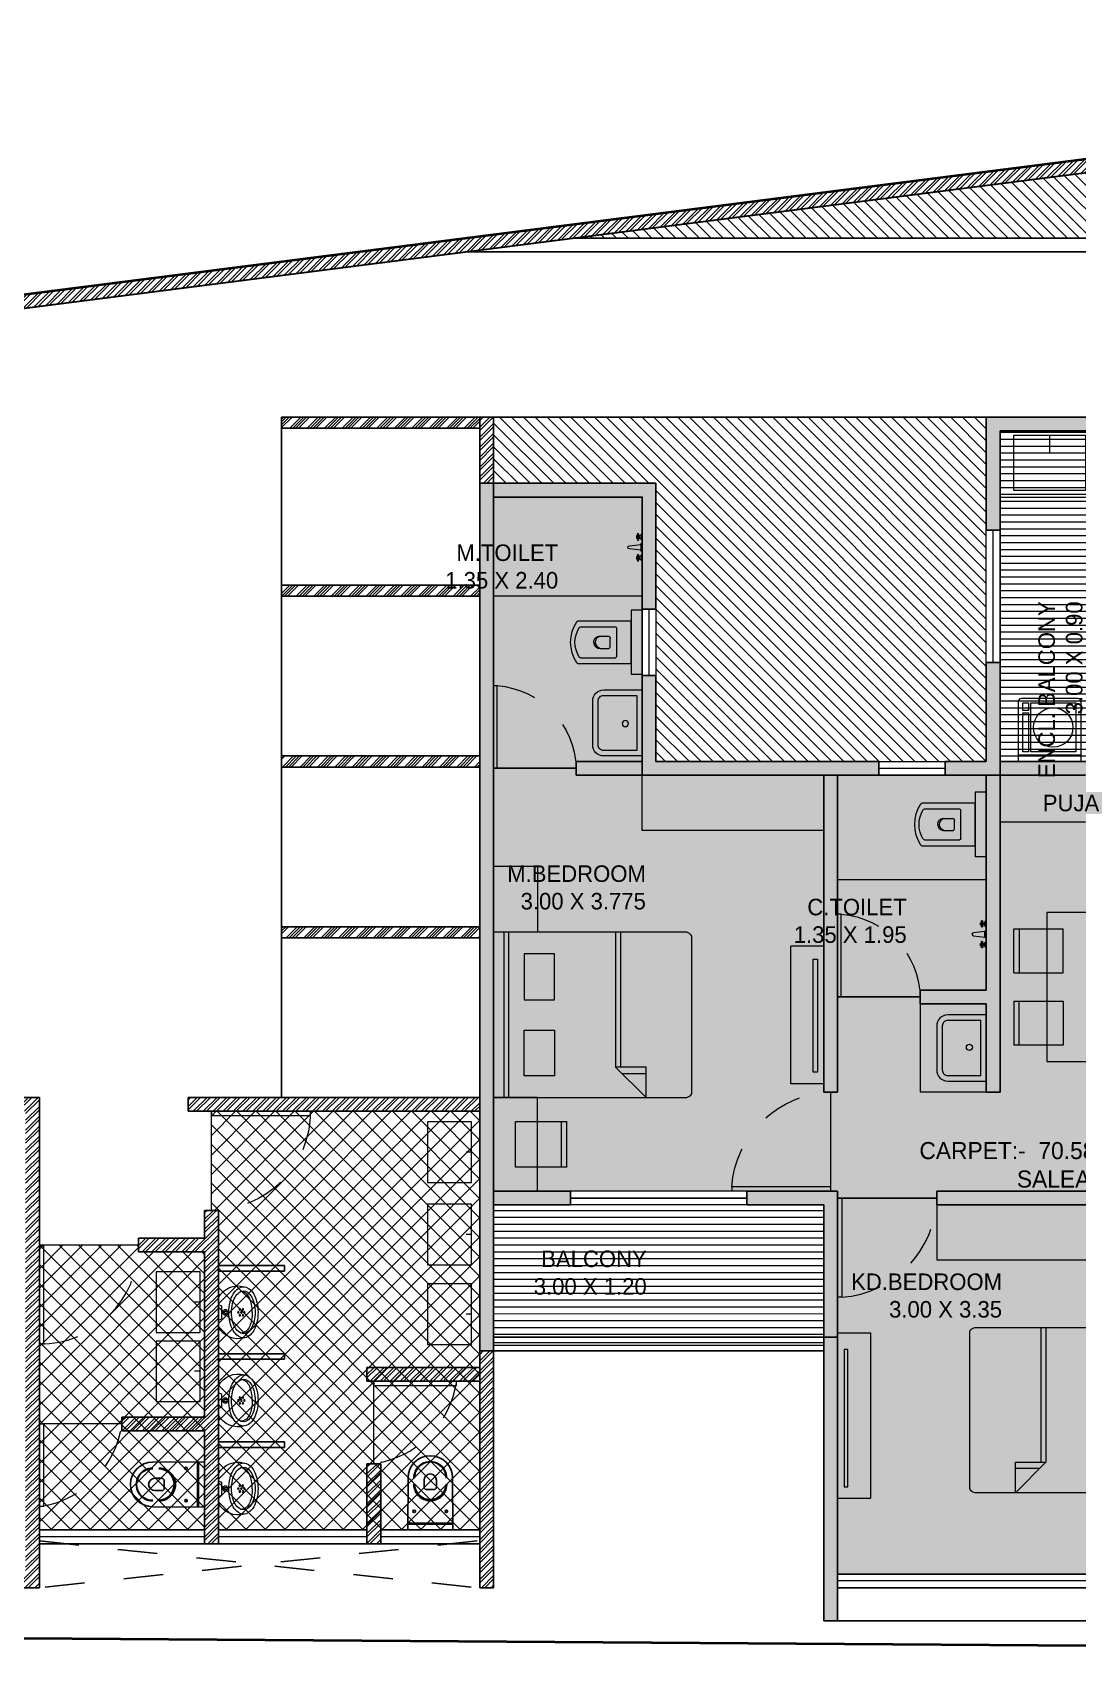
# Model space of a CAD drawing. Header units: metres. Extents: x 494 to 1845, y -666 to 1061.
# Drawn here: x 1739.005 to 1741.652, y 250.124 to 254.24 of the extents above; entities that cross this region are included whole.
import ezdxf

# ---------------------------------------------------------------- set-up
doc = ezdxf.new("R2010")
doc.units = ezdxf.units.M
doc.header["$MEASUREMENT"] = 0
for name, pattern in [('1', [0]), ('141011 - Typical Flr Plans -1 - 1.5 & 1-2 BHK_ Kolshet Namrata1$0$HIDDEN', [0.375, 0.25, -0.125]), ('ACAD_ISO02W100', [15, 12, -3]), ('DASHED2', [0.375, 0.25, -0.125])]:
    doc.linetypes.add(name, pattern=pattern)
for name, color, linetype, lineweight in [('01 WALL', 7, 'Continuous', 25), ('A-Furniture', 8, 'Continuous', 13), ('A-Wall Hatch', 8, 'Continuous', 9), ('VDA-DOOR', 23, 'Continuous', 5), ('VDA-FURNITURE', 8, 'Continuous', 13), ('VDA-HATCH', 8, 'Continuous', 9), ('VDA-PLUMBING', 8, 'Continuous', 13), ('VDA-RAILING', 25, 'Continuous', 5), ('VDA-WALL', 250, 'Continuous', 25), ('VDA-WINDOW', 5, 'Continuous', 9), ('VDA_FURNITURE', 8, 'Continuous', 13), ('WALL BELOW', 8, 'Continuous', 9), ('window', 5, 'Continuous', 13)]:
    doc.layers.add(name, color=color, linetype=linetype, lineweight=lineweight)
for name, color, linetype in [('A-AREA', 1, 'Continuous'), ('CLOUMN GRID', 7, 'Continuous'), ('PLOT - SURVEY', 1, '1'), ('sliding', 4, '1'), ('VDA-TEXT', 250, '1'), ('VDA-WALL BELOW', 8, 'Continuous'), ('VDA_WALL BELOW', 8, '1')]:
    doc.layers.add(name, color=color, linetype=linetype)
doc.layers.add('HATCH', color=7, linetype='Continuous', true_color=0x757575)
doc.styles.add('arial', font='arial.ttf', dxfattribs={"height": 0.3})
doc.styles.get("Standard").update_dxf_attribs({"font": 'arial.ttf'})
pattern_1 = [(179.9993, (28.49362, 2.90785), (-7.6e-07, -0.0625), [])]

# ---------------------------------------------------------------- blocks, each defined once
blk = doc.blocks.new('zw$FB86')
at = {"layer": 'VDA-FURNITURE'}
for points in [[(0, 0.45), (0, 0.1, 0.414214), (0.1, 0), (0.5, 0, 0.414214), (0.6, 0.1), (0.6, 0.45)], [(0.05, 0.4), (0.05, 0.1, 0.414214), (0.1, 0.05), (0.5, 0.05, 0.414214), (0.55, 0.1), (0.55, 0.4)]]:
    blk.add_lwpolyline(points, format="xyb", close=True, dxfattribs=at)
blk.add_circle((0.294, 0.297), 0.0278, dxfattribs=at)
blk = doc.blocks.new('zw$1B49')
at = {"layer": 'VDA-FURNITURE'}
for p, q in [((0, 0), (0.072, 0)), ((0.013, 0.007), (0.059, 0.007)), ((0.026, 0.042), (0.02, 0.042)), ((0.026, 0.036), (0.02, 0.036)), ((0.048, 0.02), (0.024, 0.02)), ((0.026, 0.026), (0.026, 0.052)), ((0.026, 0.052), (0.046, 0.052)), ((0.046, 0.026), (0.026, 0.026)), ((0.046, 0.052), (0.046, 0.026)), ((0.046, 0.042), (0.052, 0.042)), ((0.046, 0.036), (0.052, 0.036)), ((0.091, 0), (0.169, 0)), ((0.117, 0.117), (0.104, 0.013)), ((0.104, 0.013), (0.156, 0.013)), ((0.156, 0.013), (0.143, 0.117)), ((0.189, 0), (0.261, 0)), ((0.202, 0.007), (0.248, 0.007)), ((0.215, 0.042), (0.209, 0.042)), ((0.215, 0.036), (0.209, 0.036)), ((0.237, 0.02), (0.212, 0.02)), ((0.215, 0.026), (0.215, 0.052)), ((0.215, 0.052), (0.235, 0.052)), ((0.235, 0.026), (0.215, 0.026)), ((0.235, 0.052), (0.235, 0.026)), ((0.235, 0.042), (0.241, 0.042)), ((0.235, 0.036), (0.241, 0.036))]:
    blk.add_line(p, q, dxfattribs=at)
for centre in [(0.013, 0.039), (0.036, 0.039), (0.059, 0.039), (0.202, 0.039), (0.225, 0.039), (0.248, 0.039)]:
    blk.add_circle(centre, 0.00728, dxfattribs=at)
for centre, radius, start, end in [((-0.01, 0.036), 0.0371, 285.2551, 344.7449), ((0.081, 0.036), 0.0371, 195.2551, 254.7449), ((0.11, -0.005), 0.0191, 106.1502, 163.8498), ((0.13, 0.117), 0.013, 0, 180), ((0.151, -0.005), 0.0191, 16.1502, 73.8498), ((0.179, 0.036), 0.0371, 285.2551, 344.7449), ((0.27, 0.036), 0.0371, 195.2551, 254.7449)]:
    blk.add_arc(centre, radius, start, end, dxfattribs=at)
blk = doc.blocks.new('zw$2702')
at = {"layer": 'VDA-FURNITURE'}
for p, q in [((0.066, 0.485), (0.55, 0.485)), ((0.55, 0), (0.55, 0.585)), ((0.65, 0.585), (0.55, 0.585)), ((0.55, 0.485), (0.55, 0.1)), ((0.65, 0), (0.65, 0.585)), ((0.089, 0.432), (0.406, 0.432)), ((0.21, 0.297), (0.211, 0.3)), ((0.21, 0.294), (0.21, 0.297)), ((0.211, 0.305), (0.213, 0.309)), ((0.211, 0.3), (0.211, 0.305)), ((0.213, 0.309), (0.214, 0.314)), ((0.214, 0.314), (0.217, 0.319)), ((0.217, 0.319), (0.22, 0.324)), ((0.22, 0.324), (0.223, 0.329)), ((0.223, 0.329), (0.228, 0.334)), ((0.228, 0.334), (0.234, 0.338)), ((0.234, 0.338), (0.24, 0.342)), ((0.24, 0.342), (0.248, 0.344)), ((0.248, 0.344), (0.257, 0.346)), ((0.257, 0.346), (0.268, 0.347)), ((0.268, 0.347), (0.278, 0.347)), ((0.278, 0.347), (0.287, 0.347)), ((0.287, 0.347), (0.296, 0.347)), ((0.296, 0.347), (0.303, 0.347)), ((0.303, 0.347), (0.31, 0.347)), ((0.31, 0.347), (0.316, 0.347)), ((0.316, 0.347), (0.321, 0.347)), ((0.321, 0.347), (0.325, 0.347)), ((0.325, 0.347), (0.329, 0.347)), ((0.329, 0.347), (0.332, 0.347)), ((0.332, 0.347), (0.334, 0.347)), ((0.334, 0.347), (0.336, 0.347)), ((0.336, 0.347), (0.338, 0.347)), ((0.338, 0.347), (0.339, 0.347)), ((0.339, 0.347), (0.34, 0.347)), ((0.34, 0.347), (0.342, 0.347)), ((0.342, 0.347), (0.346, 0.347)), ((0.346, 0.347), (0.35, 0.346)), ((0.35, 0.346), (0.354, 0.344)), ((0.354, 0.344), (0.357, 0.34)), ((0.357, 0.34), (0.358, 0.337)), ((0.358, 0.337), (0.359, 0.334)), ((0.359, 0.334), (0.36, 0.33)), ((0.36, 0.33), (0.36, 0.326)), ((0.36, 0.326), (0.36, 0.259)), ((0.418, 0.42), (0.418, 0.164)), ((0.089, 0.152), (0.406, 0.152)), ((0.21, 0.292), (0.21, 0.294)), ((0.21, 0.292), (0.21, 0.291)), ((0.21, 0.292), (0.21, 0.292)), ((0.21, 0.291), (0.21, 0.289)), ((0.21, 0.289), (0.21, 0.287)), ((0.21, 0.287), (0.211, 0.283)), ((0.211, 0.283), (0.211, 0.279)), ((0.211, 0.279), (0.213, 0.274)), ((0.213, 0.274), (0.214, 0.269)), ((0.214, 0.269), (0.217, 0.264)), ((0.217, 0.264), (0.22, 0.259)), ((0.22, 0.259), (0.223, 0.254)), ((0.223, 0.254), (0.228, 0.249)), ((0.228, 0.249), (0.234, 0.245)), ((0.234, 0.245), (0.24, 0.242)), ((0.24, 0.242), (0.248, 0.239)), ((0.248, 0.239), (0.257, 0.237)), ((0.257, 0.237), (0.268, 0.237)), ((0.268, 0.237), (0.278, 0.237)), ((0.278, 0.237), (0.287, 0.237)), ((0.287, 0.237), (0.296, 0.237)), ((0.296, 0.237), (0.304, 0.237)), ((0.304, 0.237), (0.31, 0.237)), ((0.31, 0.237), (0.316, 0.237)), ((0.316, 0.237), (0.321, 0.237)), ((0.321, 0.237), (0.325, 0.237)), ((0.325, 0.237), (0.329, 0.237)), ((0.329, 0.237), (0.332, 0.237)), ((0.332, 0.237), (0.334, 0.237)), ((0.334, 0.237), (0.336, 0.237)), ((0.336, 0.237), (0.339, 0.237)), ((0.339, 0.237), (0.339, 0.237)), ((0.339, 0.237), (0.34, 0.237)), ((0.34, 0.237), (0.343, 0.237)), ((0.35, 0.239), (0.354, 0.242)), ((0.354, 0.242), (0.357, 0.245)), ((0.357, 0.245), (0.358, 0.248)), ((0.358, 0.248), (0.359, 0.251)), ((0.359, 0.251), (0.36, 0.255)), ((0.36, 0.255), (0.36, 0.259)), ((0.55, 0.1), (0.066, 0.1)), ((0.65, 0), (0.55, 0))]:
    blk.add_line(p, q, dxfattribs=at)
for centre, radius, start, end in [((0.339, 0.292), 0.339, 146.5315, 213.4685), ((0.066, 0.473), 0.012, 90, 146.5315), ((0.288, 0.292), 0.249, 147.4568, 212.5432), ((0.089, 0.42), 0.012, 90, 150.4907), ((0.285, 0.291), 0.0588, 109.8583, 247.3192), ((0.406, 0.42), 0.012, 0, 90), ((0.089, 0.164), 0.012, 209.5093, 270), ((0.334, 0.28), 0.0442, 281.0815, 290.9254), ((0.406, 0.164), 0.012, 270, 0), ((0.066, 0.112), 0.012, 213.4685, 270)]:
    blk.add_arc(centre, radius, start, end, dxfattribs=at)
blk = doc.blocks.new('zw$DE63')
at = {"layer": 'VDA-FURNITURE', "extrusion": (-1.50799e-06, 1.20478e-06, 1)}
for p, q in [((1.8, 1.5), (0.046, 1.5)), ((0.692, 1.223), (0.415, 1.5)), ((0.415, 1.5), (0.415, 1.223)), ((1.8, 1.5), (1.662, 1.5)), ((1.662, 1.5), (1.662, 0)), ((1.708, 0), (1.708, 1.5)), ((1.8, 0), (1.8, 1.5)), ((1.8, 0), (1.8, 1.5)), ((0, 1.465), (0, 0.035)), ((0.635, 1.281), (0.415, 1.281)), ((0.415, 1.223), (0.692, 1.223)), ((0.646, 0), (0.646, 1.223)), ((0.692, 0), (0.692, 1.223)), ((1.246, 0.888), (1.246, 1.304)), ((1.246, 1.304), (1.523, 1.304)), ((1.523, 1.304), (1.523, 0.888)), ((1.523, 0.888), (1.246, 0.888)), ((1.523, 0.612), (1.246, 0.612)), ((1.246, 0.612), (1.246, 0.196)), ((1.523, 0.196), (1.523, 0.612)), ((1.246, 0.196), (1.523, 0.196)), ((0.046, 0), (1.8, 0)), ((1.662, 0), (1.8, 0))]:
    blk.add_line(p, q, dxfattribs=at)
at = {"layer": 'VDA-FURNITURE'}
for centre, start, end in [((0.065, 1.427), 104.4386, 149.3026), ((0.065, 0.073), 210.6974, 255.5614)]:
    blk.add_arc(centre, 0.0756, start, end, dxfattribs=at)
blk = doc.blocks.new('zw$DD4')
at = {"layer": 'A-Furniture', "extrusion": (1.20478e-06, -1.51523e-06, 1)}
for p, q in [((0.3, 1.352), (0.3, 0)), ((1.05, 1.352), (0.3, 1.352)), ((1.05, 0), (1.05, 1.352)), ((0.45, 1.203), (0, 1.203)), ((0, 0.803), (0, 1.203)), ((0.05, 1.203), (0.05, 0.803)), ((0.45, 0.803), (0.45, 1.203)), ((0.9, 0.803), (0.9, 1.203)), ((0.9, 1.203), (1.35, 1.203)), ((1.3, 1.203), (1.3, 0.803)), ((1.35, 0.803), (1.35, 1.203)), ((0, 0.803), (0.45, 0.803)), ((1.35, 0.803), (0.9, 0.803)), ((0, 0.547), (0.45, 0.547)), ((0, 0.547), (0, 0.147)), ((0.05, 0.147), (0.05, 0.547)), ((0.45, 0.547), (0.45, 0.147)), ((1.35, 0.547), (0.9, 0.547)), ((0.9, 0.547), (0.9, 0.147)), ((1.3, 0.147), (1.3, 0.547)), ((1.35, 0.547), (1.35, 0.147)), ((0, 0.147), (0.45, 0.147)), ((0.3, 0), (1.05, 0)), ((1.35, 0.147), (0.9, 0.147))]:
    blk.add_line(p, q, dxfattribs=at)
blk = doc.blocks.new('zw$ECD3')
at = {"layer": 'A-Furniture'}
for p, q in [((0.542, 0.572), (0, 0.572)), ((0, 0.572), (0, 0)), ((0.06, 0.572), (0.06, 0)), ((0.088, 0.477), (0.088, 0.53)), ((0.088, 0.53), (0.443, 0.53)), ((0.443, 0.477), (0.088, 0.477)), ((0.088, 0.048), (0.088, 0.456)), ((0.088, 0.456), (0.532, 0.456)), ((0.443, 0.53), (0.443, 0.477)), ((0.464, 0.477), (0.464, 0.53)), ((0.464, 0.53), (0.532, 0.53)), ((0.532, 0.477), (0.464, 0.477)), ((0.532, 0.53), (0.532, 0.477)), ((0.532, 0.456), (0.532, 0.048)), ((0.572, 0.03), (0.572, 0.542)), ((0, 0), (0.542, 0)), ((0.532, 0.048), (0.088, 0.048))]:
    blk.add_line(p, q, dxfattribs=at)
blk.add_circle((0.309, 0.253), 0.179, dxfattribs=at)
for centre, start, end in [((0.542, 0.542), 0, 90), ((0.542, 0.03), 270, 360)]:
    blk.add_arc(centre, 0.03, start, end, dxfattribs=at)
blk = doc.blocks.new('zw$9BC4')
at = {"layer": 'VDA-FURNITURE'}
blk.add_line((0.325, 0), (0.325, 0.154), dxfattribs=at)
blk.add_lwpolyline([(0, 0), (0.65, 0), (0.65, 0.5), (0, 0.5)], close=True, dxfattribs=at)
blk = doc.blocks.new('DFV')
at = {"layer": 'VDA_FURNITURE'}
for p, q in [((164.983, 153.532), (164.983, 153.067)), ((164.983, 153.532), (165.397, 153.532)), ((165.397, 153.481), (164.983, 153.481)), ((165.397, 153.067), (165.397, 153.532)), ((164.983, 153.067), (165.397, 153.067))]:
    blk.add_line(p, q, dxfattribs=at)
blk = doc.blocks.new('zw$F1DC')
at = {"layer": 'VDA-DOOR'}
for p, q in [((0, 0), (0, 0.9)), ((0, 0.038), (0.9, 0.038)), ((0, 0), (0.9, 0)), ((0.9, 0.038), (0.9, 0))]:
    blk.add_line(p, q, dxfattribs=at).dxf.unprotected_set("ltscale", 0)
at = {"layer": 'VDA-DOOR', "linetype": 'DASHED2', "ltscale": 0.3}
blk.add_arc((-0.028, -0.03), 0.931, 4.2128, 88.2563, dxfattribs=at)
blk = doc.blocks.new('zw$7E38')
at = {"layer": 'VDA-HATCH'}
h = blk.add_hatch(color=8, dxfattribs=at)
h.dxf.hatch_style = 1
h.paths.add_polyline_path([(4.6, 9.9), (4.725, 9.9), (4.725, 10.8), (8.075, 10.8), (8.075, 7.375), (6.825, 7.375), (6.825, 7.25), (8.55, 7.25), (8.55, 7.375), (8.2, 7.375), (8.2, 8.875), (8.55, 8.875), (8.55, 9), (8.2, 9), (8.2, 10.925), (4.6, 10.925)])
h.paths.add_polyline_path([(0, 10.325), (1.6, 10.325), (1.6, 9.182), (1.475, 9.182), (1.475, 10.2), (0.125, 10.2), (0.125, 3.9), (0.825, 3.9), (0.825, 3.775), (0.125, 3.775), (0.125, 2.45), (0, 2.45), (0, 7.8)])
h.paths.add_polyline_path([(0.875, 7.738), (0.875, 7.8), (1.475, 7.8), (1.475, 8.582), (1.6, 8.582), (1.6, 7.8), (3.25, 7.8), (3.625, 7.8), (3.625, 7.675), (3.25, 7.675), (3.25, 4.8), (3.125, 4.8), (3.125, 7.675), (0.875, 7.675)])
h.paths.add_polyline_path([(4.15, 3.775), (4.15, 3.9), (6.375, 3.9), (6.375, 0), (6.25, 0), (6.25, 3.775)])
h.paths.add_polyline_path([(9.55, 9), (9.675, 9), (9.675, 3.775), (8.8, 3.775), (8.8, 1.85), (8.675, 1.85), (8.675, 3.9), (9.55, 3.9)])
h.paths.add_polyline_path([(4, 5.6), (4, 5.725), (4.6, 5.725), (4.6, 7.675), (4.225, 7.675), (4.225, 7.8), (4.6, 7.8), (4.6, 8.7), (4.725, 8.7), (4.725, 7.8), (5.625, 7.8), (5.625, 7.25), (5.5, 7.25), (5.5, 7.675), (4.725, 7.675), (4.725, 4.8), (4.6, 4.8), (4.6, 5.6)])
h.paths.add_polyline_path([(3.125, 0), (3.125, 3.775), (2.425, 3.775), (2.425, 3.9), (3.25, 3.9), (3.25, 0)])
at = {"layer": 'VDA-HATCH', "lineweight": 30, "true_color": 0xf2f5ea}
h = blk.add_hatch(color=7, dxfattribs=at)
h.dxf.hatch_style = 1
h.paths.add_polyline_path([(3.188, 3.9), (3.25, 3.9), (3.25, 3.838), (4.15, 3.838), (4.15, 3.9), (6.375, 3.9), (8.525, 3.9), (9.55, 3.9), (9.55, 8.938), (8.55, 8.938), (8.55, 8.875), (8.2, 8.875), (8.2, 7.375), (8.55, 7.375), (8.55, 7.25), (6.825, 7.25), (6.825, 7.375), (8.075, 7.375), (8.075, 10.8), (5.625, 10.8), (5.625, 7.8), (5.625, 7.25), (5.5, 7.25), (5.5, 7.675), (4.725, 7.675), (4.725, 4.8), (4.6, 4.8), (4.6, 5.6), (4, 5.6), (4, 5.663), (3.25, 5.663), (3.25, 4.8), (3.188, 4.8)])
h.paths.add_polyline_path([(0.125, 3.9), (1.325, 3.9), (3.125, 3.9), (3.188, 3.9), (3.188, 4.8), (3.125, 4.8), (3.125, 7.675), (0.875, 7.675), (0.875, 7.738), (0.125, 7.738)])
h.paths.add_polyline_path([(3.25, 0.425), (6.25, 0.425), (6.25, 3.775), (4.15, 3.775), (4.15, 3.838), (3.25, 3.838)])
at = {"layer": 'VDA-HATCH', "lineweight": 18, "true_color": 0xd3dcb7}
h = blk.add_hatch(dxfattribs=at)
h.set_pattern_fill('ANSI31', color=254, scale=0.5, angle=134.9993)
h.set_pattern_definition(pattern_1)
h.paths.add_polyline_path([(4.725, 7.8), (4.725, 8.7), (4.725, 9.9), (4.725, 10.8), (5.625, 10.8), (5.625, 7.8), (4.725, 7.8)])
at = {"layer": 'VDA-HATCH', "lineweight": 30, "true_color": 0xe6ebd6}
h = blk.add_hatch(color=254, dxfattribs=at)
h.dxf.hatch_style = 1
h.paths.add_polyline_path([(0.125, 7.738), (0.125, 10.2), (1.475, 10.2), (1.475, 9.182), (1.475, 8.582), (1.475, 7.8), (0.875, 7.8), (0.875, 7.738)])
h.paths.add_polyline_path([(3.25, 5.663), (4, 5.663), (4, 5.725), (4.6, 5.725), (4.6, 7.675), (3.25, 7.675)])
at = {"layer": 'VDA-HATCH', "lineweight": 18, "true_color": 0xd3dcb7}
h = blk.add_hatch(dxfattribs=at)
h.set_pattern_fill('ANSI31', color=254, scale=0.5, angle=134.9993)
h.set_pattern_definition(pattern_1)
h.paths.add_polyline_path([(0.125, 2.575), (3.125, 2.575), (3.125, 3.775), (2.425, 3.775), (0.825, 3.775), (0.125, 3.775)])
h.paths.add_polyline_path([(6.375, 1.975), (8.675, 1.975), (8.675, 3.775), (6.375, 3.775), (6.375, 1.975)])
at = {"color": 8}
for p, q in [((6.25, 0.425), (3.25, 0.425)), ((6.25, 0.3), (3.25, 0.3)), ((3.25, 0), (6.25, 0))]:
    blk.add_line(p, q, dxfattribs=at)
at = {"layer": '01 WALL'}
for p, q in [((1.6, 9.182), (1.475, 9.182)), ((1.6, 8.582), (1.475, 8.582)), ((3.625, 7.675), (3.625, 7.8)), ((4.225, 7.675), (4.225, 7.8))]:
    blk.add_line(p, q, dxfattribs=at)
at = {"layer": 'A-AREA', "color": 160}
blk.add_lwpolyline([(4.725, 10.8), (8.075, 10.8), (8.075, 8.875), (8.55, 8.875), (8.55, 9), (9.55, 9), (9.55, 3.9), (8.675, 3.9), (8.675, 1.975), (6.25, 1.975), (6.25, 0.425), (3.25, 0.425), (3.25, 2.575), (0.125, 2.575), (0.125, 10.2), (1.475, 10.2), (1.475, 7.675), (4.725, 7.675)], close=True, dxfattribs=at)
at = {"layer": 'A-Furniture'}
blk.add_line((4.15, 3.838), (3.25, 3.838), dxfattribs=at)
at = {"layer": 'sliding'}
blk.add_line((2.425, 3.838), (0.825, 3.838), dxfattribs=at)
at = {"layer": 'VDA-DOOR'}
for p, q in [((0.875, 7.738), (0.125, 7.738)), ((4, 5.663), (3.25, 5.663)), ((3.188, 3.9), (3.188, 4.8)), ((4.15, 3.838), (3.25, 3.838))]:
    blk.add_line(p, q, dxfattribs=at)
at = {"layer": 'VDA-FURNITURE'}
for p, q in [((4.725, 10.2), (8.075, 10.2)), ((1.475, 9.3), (0.125, 9.3)), ((1.475, 7.175), (1.475, 7.675)), ((5.5, 7.25), (4.725, 7.25)), ((3.125, 7.175), (1.475, 7.175)), ((4.6, 6.725), (3.25, 6.725)), ((2.825, 4.875), (2.825, 6.125)), ((3.125, 6.125), (2.825, 6.125)), ((4, 5.6), (4, 4.8)), ((3.125, 4.875), (2.825, 4.875)), ((4.6, 4.8), (4, 4.8)), ((4.15, 3.775), (4.15, 3.275)), ((6.25, 3.275), (4.15, 3.275)), ((3.25, 2.613), (3.55, 2.613)), ((3.55, 1.113), (3.55, 2.613)), ((3.25, 1.113), (3.55, 1.113))]:
    blk.add_line(p, q, dxfattribs=at)
for points in [[(0.525, 6.25), (0.125, 6.25), (0.125, 6.85), (0.525, 6.85)], [(3.067, 4.98), (3.028, 4.98), (3.028, 6.006), (3.067, 6.006)], [(0.525, 4.75), (0.125, 4.75), (0.125, 3.9), (0.525, 3.9)], [(3.308, 1.217), (3.343, 1.217), (3.343, 2.463), (3.308, 2.463)]]:
    blk.add_lwpolyline(points, close=True, dxfattribs=at)
at = {"layer": 'VDA-RAILING'}
for p, q in [((3.125, 2.525), (0.125, 2.525)), ((3.125, 2.5), (0.125, 2.5))]:
    blk.add_line(p, q, dxfattribs=at)
at = {"layer": 'VDA-WALL'}
for p, q in [((4.6, 10.925), (4.6, 9.9)), ((4.6, 10.925), (8.2, 10.925)), ((4.725, 10.8), (4.725, 9.9)), ((4.725, 10.8), (8.075, 10.8)), ((0, 7.8), (0, 10.325)), ((1.6, 10.325), (0, 10.325)), ((0.125, 10.2), (0.125, 3.9)), ((1.475, 10.2), (0.125, 10.2)), ((1.475, 9.182), (1.475, 10.2)), ((1.6, 9.182), (1.6, 10.325)), ((4.725, 9.9), (4.6, 9.9)), ((1.475, 7.8), (1.475, 8.582)), ((1.6, 7.8), (1.6, 8.582)), ((4.725, 8.7), (4.6, 8.7)), ((4.6, 8.7), (4.6, 7.8)), ((4.725, 8.7), (4.725, 7.8)), ((0, 7.8), (0, 2.45)), ((1.475, 7.8), (0.875, 7.8)), ((0.875, 7.8), (0.875, 7.675)), ((3.125, 7.675), (0.875, 7.675)), ((3.625, 7.8), (1.6, 7.8)), ((3.125, 7.675), (3.125, 4.8)), ((3.625, 7.675), (3.25, 7.675)), ((3.25, 7.675), (3.25, 4.8)), ((4.225, 7.8), (4.6, 7.8)), ((4.6, 7.675), (4.225, 7.675)), ((4.6, 7.675), (4.6, 5.725)), ((5.625, 7.8), (4.725, 7.8)), ((4.725, 7.675), (4.725, 4.8)), ((4.725, 7.675), (5.5, 7.675)), ((4, 5.725), (4, 5.6)), ((4.6, 5.725), (4, 5.725)), ((4.6, 5.6), (4, 5.6)), ((4.6, 5.6), (4.6, 4.8)), ((3.25, 4.8), (3.125, 4.8)), ((4.6, 4.8), (4.725, 4.8)), ((0.825, 3.9), (0.125, 3.9)), ((0.825, 3.9), (0.825, 3.775)), ((3.25, 3.9), (2.425, 3.9)), ((2.425, 3.9), (2.425, 3.775)), ((3.25, 3.9), (3.25, 0)), ((6.375, 3.9), (4.15, 3.9)), ((4.15, 3.775), (4.15, 3.9)), ((0, 3.775), (0, 2.45)), ((0.125, 3.775), (0.125, 3.775)), ((0.825, 3.775), (0.125, 3.775)), ((0.125, 3.775), (0.125, 2.45)), ((3.125, 3.775), (2.425, 3.775)), ((3.125, 3.775), (3.125, 0)), ((6.25, 3.775), (4.15, 3.775)), ((0.125, 2.45), (0, 2.45)), ((3.25, 0), (3.125, 0))]:
    blk.add_line(p, q, dxfattribs=at)
at = {"layer": 'VDA-WALL BELOW'}
for p, q in [((3.125, 2.575), (0.125, 2.575)), ((3.125, 2.45), (0.125, 2.45))]:
    blk.add_line(p, q, dxfattribs=at)
at = {"layer": 'WALL BELOW'}
for p, q in [((4.6, 8.7), (4.6, 9.9)), ((4.725, 9.9), (4.725, 8.7)), ((1.475, 8.582), (1.475, 9.182)), ((1.6, 9.182), (1.6, 8.582)), ((3.625, 7.8), (4.225, 7.8)), ((4.225, 7.675), (3.625, 7.675)), ((2.425, 3.9), (0.825, 3.9)), ((2.425, 3.775), (0.825, 3.775))]:
    blk.add_line(p, q, dxfattribs=at)
at = {"layer": 'window'}
for p, q in [((4.663, 8.7), (4.663, 9.9)), ((1.538, 8.582), (1.538, 9.182)), ((3.625, 7.738), (4.225, 7.738)), ((6.25, 0.362), (3.25, 0.362))]:
    blk.add_line(p, q, dxfattribs=at)
at = {"color": 2}
for p, xscale, yscale, zscale, rotation in [((0.125, 7.738), -0.833333332428917, 0.833333332428917, 0.833333332428917, 269.9999999999919), ((3.25, 5.663), -0.833333332428917, 0.833333332428917, 0.833333332428917, 269.9999999999919), ((3.188, 3.9), -1.000005163512423, 1.000005163512423, 1.000005163512423, 359.9999999999377), ((3.25, 3.838), 1.000005163512423, 1.000005163512423, 1.000005163512423, 269.9999999999911)]:
    blk.add_blockref('zw$F1DC', p, dxfattribs=dict(at, xscale=xscale, yscale=yscale, zscale=zscale, rotation=rotation))
at = {"layer": 'VDA-FURNITURE', "xscale": -1}
for name, p, rotation in [('zw$9BC4', (4.85, 10.761), 180.0000002734227), ('zw$1B49', (1.475, 9.874), 90.0000002737257), ('zw$2702', (0.825, 9.174), 180.0000002735317), ('zw$FB86', (1.025, 7.85), 270.0000002737259), ('zw$2702', (3.95, 7.521), 180.0000002987642), ('zw$DE63', (4.45, 2.663), 180.0000002734229)]:
    blk.add_blockref(name, p, dxfattribs=dict(at, rotation=rotation))
at = {"layer": 'VDA-FURNITURE'}
for name, p, rotation in [('zw$ECD3', (5.461, 7.8), 90.00000027342286), ('zw$1B49', (4.6, 6.102), 90.00000024801291), ('zw$DD4', (6.199, 6.429), 180.0000002734224), ('zw$DE63', (1.925, 6.25), 180.0000002734845), ('zw$FB86', (4.15, 5.5), 270.0000002733997)]:
    blk.add_blockref(name, p, dxfattribs=dict(at, rotation=rotation))
at = {"layer": 'VDA-FURNITURE', "lineweight": 0, "extrusion": (-2.00688e-08, 0.000111805, 1), "xscale": -1.000054247983927, "yscale": 1.000054247983927, "zscale": 1.00005424798392, "rotation": 269.9850941057657}
blk.add_blockref('DFV', (-152.793, -160.834, -0.018), dxfattribs=at)
at = {"layer": 'VDA-TEXT', "char_height": 0.15, "width": 1.314504061156185e-11, "style": 'arial'}
for s, insert, attachment_point in [('\\pi0.58006;{\\fCentury Gothic|b0|i0|c0|p34;M.TOILET  }\\P\\pi0.47855;{\\fCentury Gothic|b0|i0|c0|p34;1.35 X 2.40}', (0.712, 9.368), 9), ('{\\fCentury Gothic|b0|i0|c0|p34;PUJA}', (5.113, 7.346), 7), ('\\pi0.63661;{\\fCentury Gothic|b0|i0|c0|p34;M.BEDROOM  }\\P\\pi0.71268;{\\fCentury Gothic|b0|i0|c0|p34;3.00 X 3.775}', (1.508, 6.455), 9), ('\\pi0.58873;{\\fCentury Gothic|b0|i0|c0|p34;C.TOILET  }\\P\\pi0.47733;{\\fCentury Gothic|b0|i0|c0|p34;1.35 X 1.95}', (3.877, 6.554), 3), ('\\pi0.53255;{\\fCentury Gothic|b0|i0|c0|p34;BALCONY  }\\P\\pi0.51205;{\\fCentury Gothic|b0|i0|c0|p34;3.00 X 1.20}', (1.516, 3.361), 3), ('\\pi0.66980;{\\fCentury Gothic|b0|i0|c0|p34;KD.BEDROOM  }\\P\\pi0.85059;{\\fCentury Gothic|b0|i0|c0|p34;3.00 X 3.35}', (4.743, 3.153), 3)]:
    blk.add_mtext(s, dxfattribs=dict(at, insert=insert, attachment_point=attachment_point))
at = {"layer": 'VDA-TEXT', "insert": (5.073, 9.254), "char_height": 0.15, "width": 1.314504061156185e-11, "attachment_point": 3, "rotation": 90, "style": 'arial'}
blk.add_mtext('\\pi0.79354;{\\fCentury Gothic|b0|i0|c0|p34;ENCL. BALCONY   }\\P\\pi1.09706;{\\fCentury Gothic|b0|i0|c0|p34;3.00 X 0.90}', dxfattribs=at)
at = {"layer": 'VDA-TEXT', "color": 1, "insert": (7.592, 4.846, 0), "char_height": 0.15474, "width": 3.91519, "attachment_point": 3}
blk.add_mtext('\\pt10;{\\fCentury Gothic|b0|i0|c0|p34;\\H1.93869x;\\C5;2 BHK - A}\\P\\pt9,10;{\\fCentury Gothic|b0|i0|c0|p34;\\H1.00000x;CARPET:-  70.58 SQ.M/ 759.72 SQ.FT}\\P\\pt10;{\\fCentury Gothic|b0|i0|c0|p34;\\H1.00000x;SALEABLE :- 1048.41 SQ.FT }', dxfattribs=at)
blk = doc.blocks.new('DSFSDFSXDFD')
at = {"layer": 'VDA-PLUMBING', "lineweight": -3}
for p, q in [((-4851328.538, -783007.507, -1.776), (-4851328.947, -783007.507, -1.776)), ((-4851328.538, -783007.516, -1.776), (-4851328.946, -783007.516, -1.776)), ((-4851328.798, -783007.842, -1.776), (-4851328.798, -783007.905, -1.776)), ((-4851328.709, -783007.82, -1.776), (-4851328.776, -783007.82, -1.776)), ((-4851328.686, -783007.842, -1.776), (-4851328.686, -783007.905, -1.776))]:
    blk.add_line(p, q, dxfattribs=at)
at = {"layer": 'VDA-PLUMBING', "lineweight": -3, "elevation": -1.776}
blk.add_lwpolyline([(-4851328.545, -783007.453, -0.41586), (-4851328.537, -783007.461), (-4851328.54, -783007.925, -1), (-4851328.944, -783007.925), (-4851328.947, -783007.461, -0.41586), (-4851328.939, -783007.453)], format="xyb", close=True, dxfattribs=at)
at = {"layer": 'VDA-PLUMBING', "lineweight": -3}
for centre in [(-4851328.888, -783007.622, -1.776), (-4851328.596, -783007.622, -1.776)]:
    blk.add_circle(centre, 0.0112, dxfattribs=at)
for centre, radius, start, end in [((-4851328.742, -783007.866, -1.776), 0.149, 358.9853, 181.0147), ((-4851328.742, -783007.872, -1.776), 0.143, 1.1929, 178.8071), ((-4851328.776, -783007.842, -1.776), 0.0224, 90, 180), ((-4851328.709, -783007.842, -1.776), 0.0224, 0, 90), ((-4851328.742, -783007.925, -1.776), 0.149, 178.9853, 1.0147), ((-4851328.742, -783007.927, -1.776), 0.143, 178.9459, 1.0541), ((-4851328.742, -783007.905, -1.776), 0.0561, 180, 270), ((-4851328.742, -783007.905, -1.776), 0.0561, 270, 0)]:
    blk.add_arc(centre, radius, start, end, dxfattribs=at)
blk = doc.blocks.new('FGFGDFG')
at = {"layer": 'VDA-DOOR'}
for p, q in [((2885.55, -2510.215, -0.003), (2885.55, -2509.465, -0.003)), ((2885.55, -2509.465, -0.003), (2885.588, -2509.465, -0.003)), ((2885.588, -2509.465, -0.003), (2885.588, -2510.215, -0.003)), ((2885.588, -2510.215, -0.003), (2885.55, -2510.215, -0.003))]:
    blk.add_line(p, q, dxfattribs=at)
at = {"layer": 'VDA-DOOR', "linetype": 'ACAD_ISO02W100', "ltscale": 0.01}
blk.add_arc((2885.709, -2510.336, -0.003), 0.879, 97.9075, 172.0925, dxfattribs=at)
blk = doc.blocks.new('DXFG-flat-2-flat-28-flat-1-flat-1-flat-1-flat-1-flat-1-flat-1-flat-1-flat-1-flat-2-flat-1-flat-1-flat-1-flat-1-flat-1-flat-5-flat-1')
at = {"layer": 'VDA-DOOR'}
blk.add_line((-147.599, -172.986), (-147.599, -172.95), dxfattribs=at)
at = {"layer": 'VDA-DOOR', "color": 5}
for p, q in [((-147.599, -172.95), (-146.732, -172.95)), ((-146.732, -172.986), (-147.599, -172.986)), ((-146.732, -172.95), (-146.732, -172.986))]:
    blk.add_line(p, q, dxfattribs=at)
at = {"layer": 'VDA-DOOR', "color": 5, "linetype": 'ACAD_ISO02W100', "ltscale": 0.01}
blk.add_arc((-146.731, -172.95), 0.868, 180, 269.9575, dxfattribs=at)
blk = doc.blocks.new('wb')
at = {"layer": 'VDA-PLUMBING'}
blk.add_line((0, 0), (0, -0.05), dxfattribs=at)
at = {"layer": 'VDA-PLUMBING', "elevation": -0.709}
blk.add_lwpolyline([(-0.275, -0.4), (-0.275, 0), (0.275, 0), (0.275, -0.4)], close=True, dxfattribs=at)
blk = doc.blocks.new('FEFEDRF')
at = {"layer": 'VDA-PLUMBING'}
for p, q in [((1303.022, 284.438, 0), (1302.992, 284.427, 0)), ((1302.992, 284.427, 0), (1302.992, 284.308, 0)), ((1303.022, 284.297, 0), (1302.992, 284.308, 0))]:
    blk.add_line(p, q, dxfattribs=at)
at = {"layer": 'VDA-PLUMBING', "elevation": 0}
for points in [[(1302.748, 284.15, 0.324597), (1302.84, 284.15, 0.106494), (1302.888, 284.203, 0.07175), (1302.916, 284.274, 0.116612), (1302.916, 284.461, 0.07175), (1302.888, 284.532, 0.106494), (1302.84, 284.585, 0.324597), (1302.748, 284.585, 0.106494), (1302.7, 284.532, 0.07175), (1302.672, 284.461, 0.116612), (1302.672, 284.274, 0.07175), (1302.7, 284.203, 0.106494), (1302.748, 284.15, 0.158235)], [(1302.893, 284.289, 0.113183), (1302.893, 284.445, 0.070161), (1302.87, 284.505, 0.106104), (1302.831, 284.549, 0.332705), (1302.757, 284.549, 0.106104), (1302.718, 284.505, 0.070161), (1302.696, 284.445, 0.113183), (1302.696, 284.289, 0.070161), (1302.718, 284.23, 0.106104), (1302.757, 284.186, 0.332705), (1302.831, 284.186, 0.106104), (1302.87, 284.23, 0.070161), (1302.893, 284.289, 0.056411)], [(1302.714, 284.367, -0.04416), (1302.721, 284.439, -0.058504), (1302.737, 284.493, -0.100522), (1302.767, 284.536, -0.041446), (1302.793, 284.551, -0.101301), (1302.817, 284.556, -0.003595), (1302.82, 284.556)], [(1302.714, 284.367, 0.04416), (1302.721, 284.296, 0.058504), (1302.737, 284.241, 0.100522), (1302.767, 284.199, 0.041446), (1302.793, 284.184, 0.101301), (1302.817, 284.179, 0.003595), (1302.82, 284.179)]]:
    blk.add_lwpolyline(points, format="xyb", dxfattribs=at)
at = {"layer": 'VDA-PLUMBING', "elevation": 0, "flags": 128}
blk.add_lwpolyline([(1302.785, 284.136, 0.351623), (1303.022, 284.234), (1303.022, 284.501, 0.351623), (1302.785, 284.599)], format="xyb", dxfattribs=at)
at = {"layer": 'VDA-PLUMBING'}
for centre, radius in [((1302.799, 284.394, 0), 0.0068), ((1302.827, 284.394, 0), 0.0068), ((1302.959, 284.367, 0), 0.0234), ((1302.785, 284.367, 0), 0.0068), ((1302.799, 284.341, 0), 0.0068), ((1302.813, 284.367, 0), 0.0068), ((1302.827, 284.341, 0), 0.0068), ((1302.841, 284.367, 0), 0.0068), ((1302.959, 284.367, 0), 0.0113)]:
    blk.add_circle(centre, radius, dxfattribs=at)
blk = doc.blocks.new('zw$4F79')
at = {"layer": 'A-Wall Hatch'}
h = blk.add_hatch(dxfattribs=at)
h.set_pattern_fill('ANSI31', color=62, scale=0.61, angle=270)
h.set_pattern_definition([(315, (-1377.91861, -267.855326), (0.053916892, 0.053916892), [])])
h.paths.add_polyline_path([(0.266, 7.2), (1.772, 7.2), (1.772, 12.55), (0.802, 12.55), (0.658, 11.681)])
h.paths.add_polyline_path([(0.341, 6.625), (1.772, 6.625), (1.772, 7.075), (0.341, 7.075)])
h.paths.add_polyline_path([(0.341, 2.425), (1.772, 2.425), (1.772, 2.875), (0.341, 2.875)])
h.paths.add_polyline_path([(1.897, 2.242), (1.897, 2.3), (21.074, 2.3), (21.074, 1.731), (14.846, 1.963)])
h.paths.add_polyline_path([(21.324, 2.225), (24.199, 2.225), (24.199, 4.662), (21.324, 4.662)])
h.paths.add_polyline_path([(21.324, 9.912), (21.324, 12.35), (24.199, 12.35), (24.199, 9.912)])
h.paths.add_polyline_path([(62.369, 13.375), (69.599, 13.375), (69.592, 14.297)])
h.paths.add_polyline_path([(69.599, 14.243), (73.624, 14.243), (73.624, 14.811), (69.592, 14.297)])
h = blk.add_hatch(dxfattribs=at)
h.set_pattern_fill('ANSI31', color=62, scale=0.61, angle=270)
h.set_pattern_definition([(315, (-1377.36861, -267.855326), (0.053916892, 0.053916892), [])])
h.paths.add_polyline_path([(66.124, 11.75), (61.649, 11.75), (61.649, 11.15), (63.124, 11.15), (63.124, 11.025), (63.124, 9.882), (63.124, 8.625), (65.149, 8.625), (66.124, 8.625), (66.124, 9.4)])
h.paths.add_polyline_path([(78.819, 8.625), (76.569, 8.625), (76.569, 11.3), (78.819, 11.3)])
at = {"layer": 'HATCH'}
h = blk.add_hatch(dxfattribs=at)
h.set_pattern_fill('ANSI37', color=43, angle=90)
h.set_pattern_definition([(135, (-1377.91861, -256.6448), (-0.088388348, -0.088388348), []), (225, (-1377.91861, -256.6448), (0.088388348, -0.088388348), [])])
h.paths.add_polyline_path([(61.524, 5.45), (59.086, 5.45), (59.086, 4.55), (59.149, 4.55), (59.149, 1.65), (60.074, 1.65), (61.524, 1.65)])
h.paths.add_polyline_path([(59.024, 4.173), (58.424, 4.173), (58.424, 4.235), (57.524, 4.235), (57.524, 1.65), (59.024, 1.65)])
at = {"layer": 'VDA-HATCH'}
h = blk.add_hatch(dxfattribs=at)
h.set_pattern_fill('ANSI32', color=256, scale=0.17)
h.set_pattern_definition([(45, (-1377.91861, -267.855326), (-0.0450780573, 0.0450780573), []), (45, (-1377.88856, -267.855326), (-0.0450780573, 0.0450780573), [])])
h.paths.add_polyline_path([(73.749, 14.827), (73.747, 14.953), (54.914, 12.55), (24.199, 12.55), (24.199, 12.425), (54.922, 12.425)])
h.paths.add_polyline_path([(50.474, 1.125), (50.474, 1.25), (51.449, 1.25), (51.449, 5.575), (51.574, 5.575), (51.574, 1.25), (57.399, 1.25), (57.399, 5.45), (52.774, 5.45), (52.774, 5.575), (57.524, 5.575), (57.524, 1.125)])
h.paths.add_polyline_path([(35.124, 2.15), (35.124, 5.575), (35.249, 5.575), (35.249, 2.025), (30.614, 2.025), (30.614, 2.15)])
h.paths.add_polyline_path([(36.449, 2.025), (36.449, 2.15), (37.324, 2.15), (37.324, 5.575), (37.386, 5.575), (37.449, 5.575), (37.449, 2.15), (38.074, 2.15), (38.074, 2.025)])
h.paths.add_polyline_path([(42.449, 2.025), (42.449, 2.15), (42.974, 2.15), (42.974, 5.575), (43.099, 5.575), (43.099, 2.15), (43.824, 2.15), (43.824, 2.025)])
h.paths.add_polyline_path([(39.574, 2.025), (39.574, 2.15), (40.149, 2.15), (40.149, 5.575), (40.274, 5.575), (40.274, 2.15), (40.949, 2.15), (40.949, 2.025)])
h.paths.add_polyline_path([(45.324, 2.025), (45.324, 2.15), (45.799, 2.15), (45.799, 5.575), (45.924, 5.575), (45.924, 2.025)])
h.paths.add_polyline_path([(78.819, 11.338), (78.819, 11.425), (79.544, 11.425), (79.544, 11.3), (78.944, 11.3), (78.944, 10.1), (78.819, 10.1)])
h.paths.add_polyline_path([(76.012, 15.242), (76.967, 15.364), (77.141, 15.386), (77.167, 15.389), (78.024, 15.498), (78.04, 15.374), (76.028, 15.118)])
h.paths.add_polyline_path([(81.344, 15.922), (81.469, 15.922), (81.469, 11), (81.344, 11)])
h.paths.add_polyline_path([(24.199, 2.15), (28.814, 2.15), (28.814, 2.025), (24.199, 2.025)])
h.paths.add_polyline_path([(79.81, 15.726), (79.826, 15.602), (81.344, 15.796), (81.344, 15.922)])
h.paths.add_polyline_path([(59.024, 1.525), (59.024, 4.55), (59.149, 4.55), (59.149, 1.525)])
h.paths.add_polyline_path([(58.874, 5.45), (58.874, 5.575), (61.524, 5.575), (61.524, 5.45)])
h.paths.add_polyline_path([(61.524, 3.275), (61.649, 3.275), (61.649, 1.125), (61.524, 1.125)])
h.paths.add_polyline_path([(80.294, 11.3), (80.294, 11.425), (81.344, 11.425), (81.344, 11.3)])
h.paths.add_polyline_path([(60.499, 3), (61.524, 3), (61.524, 3.125), (60.499, 3.125)])
h.paths.add_polyline_path([(45.799, 1.125), (45.799, 1.25), (46.674, 1.25), (46.674, 1.125)])
h.paths.add_polyline_path([(48.174, 1.125), (48.174, 1.25), (48.974, 1.25), (48.974, 1.125)])
h.paths.add_polyline_path([(45.799, 2.025), (45.799, 1.25), (45.924, 1.25), (45.924, 2.025)])
h.paths.add_polyline_path([(58.274, 2.55), (59.024, 2.55), (59.024, 2.675), (58.274, 2.675)])
h.paths.add_polyline_path([(73.749, 14.953), (73.749, 14.827), (74.243, 14.89), (74.227, 15.014)])
h.paths.add_polyline_path([(60.499, 1.525), (60.499, 2.25), (60.624, 2.25), (60.624, 1.525)])
h.paths.add_polyline_path([(61.524, 11.75), (61.524, 11.15), (61.649, 11.15), (61.649, 11.75), (61.524, 11.75)])
h.paths.add_polyline_path([(58.424, 4.173), (59.024, 4.173), (59.024, 4.298), (58.424, 4.298)])
h.paths.add_polyline_path([(71.074, 11), (71.199, 11), (71.199, 11.425), (71.074, 11.425), (71.074, 11)])
h.paths.add_polyline_path([(73.624, 11), (73.624, 11.425), (73.749, 11.425), (73.749, 11)])
h.paths.add_polyline_path([(76.444, 11), (76.444, 11.425), (76.569, 11.425), (76.569, 11), (76.444, 11)])
h.paths.add_polyline_path([(81.344, 10.1), (81.469, 10.1), (81.469, 10.4), (81.344, 10.4)])
h = blk.add_hatch(dxfattribs=at)
h.set_pattern_fill('ANSI34', color=256, scale=0.149333, angle=360)
h.set_pattern_definition([(45, (147.26667, 109.49113), (-0.07919592, 0.07919592), []), (45, (147.29307, 109.49113), (-0.07919592, 0.07919592), []), (45, (147.31947, 109.49113), (-0.07919592, 0.07919592), []), (45, (147.34587, 109.49113), (-0.07919592, 0.07919592), [])])
h.paths.add_polyline_path([(59.724, 8.575), (61.524, 8.575), (61.524, 8.675), (59.724, 8.675)])
h.paths.add_polyline_path([(59.724, 10.125), (61.524, 10.125), (61.524, 10.225), (59.724, 10.225)])
h.paths.add_polyline_path([(59.724, 11.65), (61.524, 11.65), (61.524, 11.75), (59.724, 11.75)])
h.paths.add_polyline_path([(59.724, 7.025), (61.524, 7.025), (61.524, 7.125), (59.724, 7.125)])
at = {"color": 105, "lineweight": 30}
blk.add_lwpolyline([(21.199, 12.35), (24.324, 12.35), (24.324, 12.425), (54.922, 12.425), (73.624, 14.811)], dxfattribs=at)
at = {"layer": 'PLOT - SURVEY', "color": 250, "linetype": 'Continuous', "lineweight": 40}
blk.add_line((54.914, 12.55), (83.582, 16.208, 0), dxfattribs=at)
blk.add_lwpolyline([(80.874, 22.919), (54.511, 19.555), (23.054, 19.845), (1.472, 19.582), (1.055, 14.074), (0.658, 11.681), (0.1, 5.305), (0, 2.283), (14.846, 1.963), (47.734, 0.735), (84.13, 0.484)], dxfattribs=at)
at = {"layer": 'VDA-DOOR'}
for p, q in [((59.086, 4.549), (59.086, 5.45)), ((58.424, 4.235), (57.524, 4.235)), ((60.561, 2.25), (60.561, 3, 0.003)), ((58.274, 2.612), (57.524, 2.612))]:
    blk.add_line(p, q, dxfattribs=at)
at = {"layer": 'VDA-WALL'}
for p, q in [((54.914, 12.55), (73.749, 14.953)), ((59.724, 11.65), (59.724, 11.75, 0)), ((59.724, 11.75), (61.524, 11.75, 0)), ((61.524, 11.75), (61.524, 11.65, 0)), ((61.524, 11.75), (61.649, 11.75)), ((61.524, 11.75), (61.524, 1.125)), ((66.124, 11.75), (61.649, 11.75)), ((61.649, 11.75), (61.649, 1.125)), ((61.524, 11.65), (59.724, 11.65, 0)), ((59.724, 11.65), (59.724, 5.575)), ((52.774, 5.575), (57.524, 5.575)), ((57.524, 5.575), (57.524, 1.125)), ((61.524, 5.575), (58.874, 5.575)), ((58.874, 5.575), (58.874, 5.45)), ((58.874, 5.575), (58.874, 5.45)), ((61.524, 5.45), (58.874, 5.45)), ((59.024, 4.55), (59.024, 4.298)), ((59.149, 4.55), (59.024, 4.55)), ((59.149, 4.55), (59.149, 1.525)), ((59.024, 4.298), (58.424, 4.298)), ((58.424, 4.298), (58.424, 4.173)), ((59.024, 4.173), (58.424, 4.173)), ((59.024, 4.173), (59.024, 2.675)), ((59.749, 4.05), (59.149, 4.05)), ((59.749, 4), (59.149, 4)), ((59.749, 4.05), (59.749, 4)), ((59.749, 3.25), (59.149, 3.25)), ((59.749, 3.25), (59.749, 3.2)), ((59.749, 3.2), (59.149, 3.2)), ((60.499, 3.125), (60.499, 3)), ((61.524, 3.125), (60.499, 3.125)), ((61.524, 3), (60.499, 3)), ((59.024, 2.675), (58.274, 2.675)), ((58.274, 2.675), (58.274, 2.55)), ((59.024, 2.55), (58.274, 2.55)), ((59.024, 2.55), (59.024, 1.525)), ((59.749, 2.45), (59.149, 2.45)), ((59.749, 2.4), (59.149, 2.4)), ((59.749, 2.45), (59.749, 2.4)), ((60.499, 2.25), (60.499, 1.525)), ((60.624, 2.25), (60.499, 2.25)), ((60.624, 2.25), (60.624, 1.525)), ((57.524, 1.65), (57.524, 1.65)), ((61.524, 1.65), (61.524, 1.65)), ((57.524, 1.525), (57.524, 1.525)), ((59.024, 1.525), (59.149, 1.525)), ((60.624, 1.525), (60.499, 1.525)), ((61.524, 1.525), (61.524, 1.525)), ((50.474, 1.125), (57.524, 1.125)), ((61.524, 1.125), (61.649, 1.125)), ((61.524, 1.125), (61.649, 1.125))]:
    blk.add_line(p, q, dxfattribs=at)
at = {"layer": 'VDA-WALL', "color": 252, "linetype": '141011 - Typical Flr Plans -1 - 1.5 & 1-2 BHK_ Kolshet Namrata1$0$HIDDEN', "true_color": 0x939598}
for p, q in [((57.524, 1.55), (61.499, 1.125)), ((61.499, 1.55), (57.524, 1.125))]:
    blk.add_line(p, q, dxfattribs=at)
at = {"layer": 'VDA-WALL'}
for points in [[(59.724, 10.125), (59.724, 10.225), (61.524, 10.225), (61.524, 10.125)], [(59.724, 8.575), (59.724, 8.675), (61.524, 8.675), (61.524, 8.575)], [(59.724, 7.025), (59.724, 7.125), (61.524, 7.125), (61.524, 7.025)]]:
    blk.add_lwpolyline(points, close=True, dxfattribs=at)
at = {"layer": 'VDA-WALL BELOW'}
for p, q in [((59.024, 1.65), (57.524, 1.65)), ((60.499, 1.65), (59.149, 1.65)), ((61.524, 1.65), (60.624, 1.65)), ((59.024, 1.525), (57.524, 1.525)), ((60.499, 1.525), (59.149, 1.525)), ((61.524, 1.525), (60.624, 1.525))]:
    blk.add_line(p, q, dxfattribs=at)
at = {"layer": 'VDA-WINDOW'}
for p, q in [((59.024, 1.587), (57.524, 1.587)), ((60.499, 1.587), (59.149, 1.587)), ((61.524, 1.587), (60.624, 1.587))]:
    blk.add_line(p, q, dxfattribs=at)
at = {"layer": 'VDA_WALL BELOW'}
for p, q in [((69.599, 13.375), (62.369, 13.375, 0)), ((69.724, 13.25), (61.389, 13.25, 0))]:
    blk.add_line(p, q, dxfattribs=at)
at = {"color": 2}
blk.add_blockref('zw$7E38', (61.524, 0.825), dxfattribs=at)
at = {"layer": 'VDA-DOOR', "extrusion": (0, 0, -1), "yscale": 1.036440322957658, "zscale": -1.036440322957658}
for p, xscale, rotation in [((92.992, 184.702), 1.036440322957658, 359.999999999298), ((121.728, 156.314), -1.036440322957658, 270.000000000702)]:
    blk.add_blockref('DXFG-flat-2-flat-28-flat-1-flat-1-flat-1-flat-1-flat-1-flat-1-flat-1-flat-1-flat-2-flat-1-flat-1-flat-1-flat-1-flat-1-flat-5-flat-1', p, dxfattribs=dict(at, xscale=xscale, rotation=rotation))
at = {"layer": 'VDA-DOOR', "xscale": -1, "rotation": 269.9999999999999}
blk.add_blockref('FGFGDFG', (2570.776, -2882.588), dxfattribs=at)
at = {"layer": 'VDA-DOOR', "rotation": 180}
blk.add_blockref('FGFGDFG', (2943.112, -2507.603), dxfattribs=at)
at = {"layer": 'VDA-PLUMBING', "xscale": -1}
for name, p, rotation in [('wb', (61.449, 5.08), 270), ('wb', (61.449, 4.332), 270), ('wb', (58.984, 3.718), 270), ('wb', (61.449, 3.609), 270), ('wb', (58.984, 3.09), 270), ('DSFSDFSXDFD', (783066.477, 4851330.805), 270), ('DSFSDFSXDFD', (4851389.816, -783005.803), 180)]:
    blk.add_blockref(name, p, dxfattribs=dict(at, rotation=rotation))
for p in [(1362.171, -280.742), (1362.171, -281.542), (1362.171, -282.342)]:
    blk.add_blockref('FEFEDRF', p, dxfattribs=at)

msp = doc.modelspace()

# ---------------------------------------------------------------- block references
at = {"layer": 'CLOUMN GRID', "color": 2, "lineweight": 30, "xscale": 0.2788796999238565, "yscale": 0.2788796999238565, "zscale": 0.2788796999238565}
msp.add_blockref('zw$4F79', (1722.9807, 249.9895), dxfattribs=at)

doc.saveas('drawing.dxf')
